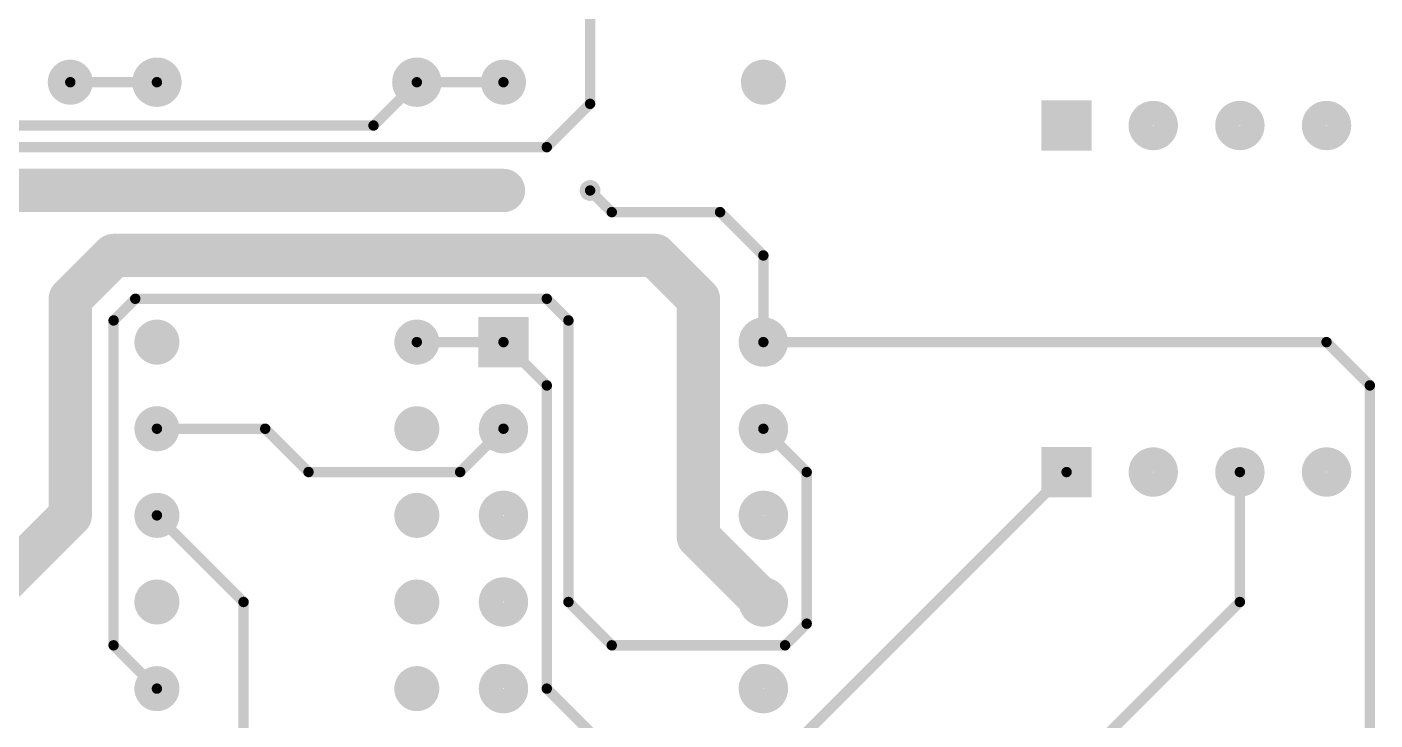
# Model space of a CAD drawing. Extents: x 0.24 to 7.39, y 0.21 to 4.62.
# Drawn here: x 5.746 to 7.302, y 1.385 to 2.185 of the extents above; entities that cross this region are included whole.
import ezdxf

# ---------------------------------------------------------------- set-up
doc = ezdxf.new("R2010")
doc.units = 0

msp = doc.modelspace()

# ---------------------------------------------------------------- linework, layer by layer
at = {"layer": 'TOP'}
for points, const_width in [([(6.396, 2.396), (6.396, 2.096)], 0.012), ([(5.796, 2.121), (5.896, 2.121)], 0.012), ([(6.196, 2.121), (6.146, 2.071)], 0.012), ([(6.196, 2.121), (6.296, 2.121)], 0.012), ([(6.396, 2.096), (6.346, 2.046)], 0.012), ([(6.146, 2.071), (5.421, 2.071)], 0.012), ([(6.346, 2.046), (5.596, 2.046)], 0.012), ([(6.296, 1.996), (5.621, 1.996)], 0.05), ([(6.396, 1.996), (6.421, 1.971)], 0.012), ([(6.421, 1.971), (6.546, 1.971)], 0.012), ([(6.546, 1.971), (6.596, 1.921)], 0.012), ([(5.846, 1.921), (5.796, 1.871)], 0.05), ([(6.471, 1.921), (5.846, 1.921)], 0.05), ([(6.521, 1.871), (6.471, 1.921)], 0.05), ([(6.596, 1.921), (6.596, 1.821)], 0.012), ([(5.796, 1.871), (5.796, 1.621)], 0.05), ([(6.521, 1.596), (6.521, 1.871)], 0.05), ([(5.871, 1.871), (5.846, 1.846)], 0.012), ([(6.346, 1.871), (5.871, 1.871)], 0.012), ([(6.371, 1.846), (6.346, 1.871)], 0.012), ([(5.846, 1.846), (5.846, 1.471)], 0.012), ([(6.371, 1.521), (6.371, 1.846)], 0.012), ([(6.196, 1.821), (6.296, 1.821)], 0.012), ([(6.346, 1.771), (6.296, 1.821)], 0.012), ([(7.246, 1.821), (6.596, 1.821)], 0.012), ([(7.296, 1.771), (7.246, 1.821)], 0.012), ([(6.346, 1.421), (6.346, 1.771)], 0.012), ([(7.296, 1.246), (7.296, 1.771)], 0.012), ([(6.021, 1.721), (5.896, 1.721)], 0.012), ([(6.071, 1.671), (6.021, 1.721)], 0.012), ([(6.296, 1.721), (6.246, 1.671)], 0.012), ([(6.596, 1.721), (6.646, 1.671)], 0.012), ([(6.246, 1.671), (6.071, 1.671)], 0.012), ([(6.946, 1.671), (6.646, 1.371)], 0.012), ([(6.646, 1.671), (6.646, 1.496)], 0.012), ([(7.146, 1.671), (7.146, 1.521)], 0.012), ([(5.796, 1.621), (5.696, 1.521)], 0.05), ([(5.896, 1.621), (5.996, 1.521)], 0.012), ([(6.596, 1.521), (6.521, 1.596)], 0.05), ([(5.996, 1.521), (5.996, 1.246)], 0.012), ([(6.421, 1.471), (6.371, 1.521)], 0.012), ([(7.146, 1.521), (6.996, 1.371)], 0.012), ([(6.646, 1.496), (6.621, 1.471)], 0.012), ([(5.846, 1.471), (5.896, 1.421)], 0.012), ([(6.621, 1.471), (6.421, 1.471)], 0.012), ([(6.396, 1.371), (6.346, 1.421)], 0.012)]:
    msp.add_lwpolyline(points, dxfattribs=dict(at, const_width=const_width))
for points, const_width in [([(5.882, 2.121, 1), (5.91, 2.121, 1)], 0.029), ([(6.182, 2.121, 1), (6.21, 2.121, 1)], 0.029), ([(5.783, 2.121, 1), (5.809, 2.121, 1)], 0.026), ([(6.283, 2.121, 1), (6.309, 2.121, 1)], 0.026), ([(6.583, 2.121, 1), (6.609, 2.121, 1)], 0.026), ([(5.793, 2.121, 1), (5.799, 2.121, 1)], 0.006), ([(5.893, 2.121, 1), (5.899, 2.121, 1)], 0.006), ([(6.193, 2.121, 1), (6.199, 2.121, 1)], 0.006), ([(6.193, 2.121, 1), (6.199, 2.121, 1)], 0.006), ([(6.293, 2.121, 1), (6.299, 2.121, 1)], 0.006), ([(6.393, 2.096, 1), (6.399, 2.096, 1)], 0.006), ([(6.393, 2.096, 1), (6.399, 2.096, 1)], 0.006), ([(7.032, 2.071, 1), (7.06, 2.071, 1)], 0.029), ([(7.132, 2.071, 1), (7.16, 2.071, 1)], 0.029), ([(7.232, 2.071, 1), (7.26, 2.071, 1)], 0.029), ([(6.143, 2.071, 1), (6.149, 2.071, 1)], 0.006), ([(6.143, 2.071, 1), (6.149, 2.071, 1)], 0.006), ([(6.343, 2.046, 1), (6.349, 2.046, 1)], 0.006), ([(6.343, 2.046, 1), (6.349, 2.046, 1)], 0.006), ([(6.2835, 1.996, 1), (6.3085, 1.996, 1)], 0.025), ([(6.29, 1.996, 1), (6.302, 1.996, 1)], 0.012), ([(6.39, 1.996, 1), (6.402, 1.996, 1)], 0.012), ([(6.393, 1.996, 1), (6.399, 1.996, 1)], 0.006), ([(6.418, 1.971, 1), (6.424, 1.971, 1)], 0.006), ([(6.418, 1.971, 1), (6.424, 1.971, 1)], 0.006), ([(6.543, 1.971, 1), (6.549, 1.971, 1)], 0.006), ([(6.543, 1.971, 1), (6.549, 1.971, 1)], 0.006), ([(5.8335, 1.921, 1), (5.8585, 1.921, 1)], 0.025), ([(5.8335, 1.921, 1), (5.8585, 1.921, 1)], 0.025), ([(6.4585, 1.921, 1), (6.4835, 1.921, 1)], 0.025), ([(6.4585, 1.921, 1), (6.4835, 1.921, 1)], 0.025), ([(6.593, 1.921, 1), (6.599, 1.921, 1)], 0.006), ([(6.593, 1.921, 1), (6.599, 1.921, 1)], 0.006), ([(5.7835, 1.871, 1), (5.8085, 1.871, 1)], 0.025), ([(5.7835, 1.871, 1), (5.8085, 1.871, 1)], 0.025), ([(6.5085, 1.871, 1), (6.5335, 1.871, 1)], 0.025), ([(6.5085, 1.871, 1), (6.5335, 1.871, 1)], 0.025), ([(5.868, 1.871, 1), (5.874, 1.871, 1)], 0.006), ([(5.868, 1.871, 1), (5.874, 1.871, 1)], 0.006), ([(6.343, 1.871, 1), (6.349, 1.871, 1)], 0.006), ([(6.343, 1.871, 1), (6.349, 1.871, 1)], 0.006), ([(5.843, 1.846, 1), (5.849, 1.846, 1)], 0.006), ([(5.843, 1.846, 1), (5.849, 1.846, 1)], 0.006), ([(6.368, 1.846, 1), (6.374, 1.846, 1)], 0.006), ([(6.368, 1.846, 1), (6.374, 1.846, 1)], 0.006), ([(5.883, 1.821, 1), (5.909, 1.821, 1)], 0.026), ([(6.183, 1.821, 1), (6.209, 1.821, 1)], 0.026), ([(6.582, 1.821, 1), (6.61, 1.821, 1)], 0.029), ([(6.193, 1.821, 1), (6.199, 1.821, 1)], 0.006), ([(6.293, 1.821, 1), (6.299, 1.821, 1)], 0.006), ([(6.293, 1.821, 1), (6.299, 1.821, 1)], 0.006), ([(6.593, 1.821, 1), (6.599, 1.821, 1)], 0.006), ([(6.593, 1.821, 1), (6.599, 1.821, 1)], 0.006), ([(7.243, 1.821, 1), (7.249, 1.821, 1)], 0.006), ([(7.243, 1.821, 1), (7.249, 1.821, 1)], 0.006), ([(6.343, 1.771, 1), (6.349, 1.771, 1)], 0.006), ([(6.343, 1.771, 1), (6.349, 1.771, 1)], 0.006), ([(7.293, 1.771, 1), (7.299, 1.771, 1)], 0.006), ([(7.293, 1.771, 1), (7.299, 1.771, 1)], 0.006), ([(5.883, 1.721, 1), (5.909, 1.721, 1)], 0.026), ([(6.183, 1.721, 1), (6.209, 1.721, 1)], 0.026), ([(6.282, 1.721, 1), (6.31, 1.721, 1)], 0.029), ([(6.582, 1.721, 1), (6.61, 1.721, 1)], 0.029), ([(5.893, 1.721, 1), (5.899, 1.721, 1)], 0.006), ([(6.018, 1.721, 1), (6.024, 1.721, 1)], 0.006), ([(6.018, 1.721, 1), (6.024, 1.721, 1)], 0.006), ([(6.293, 1.721, 1), (6.299, 1.721, 1)], 0.006), ([(6.593, 1.721, 1), (6.599, 1.721, 1)], 0.006), ([(7.032, 1.671, 1), (7.06, 1.671, 1)], 0.029), ([(7.132, 1.671, 1), (7.16, 1.671, 1)], 0.029), ([(7.232, 1.671, 1), (7.26, 1.671, 1)], 0.029), ([(6.068, 1.671, 1), (6.074, 1.671, 1)], 0.006), ([(6.068, 1.671, 1), (6.074, 1.671, 1)], 0.006), ([(6.243, 1.671, 1), (6.249, 1.671, 1)], 0.006), ([(6.243, 1.671, 1), (6.249, 1.671, 1)], 0.006), ([(6.643, 1.671, 1), (6.649, 1.671, 1)], 0.006), ([(6.643, 1.671, 1), (6.649, 1.671, 1)], 0.006), ([(6.943, 1.671, 1), (6.949, 1.671, 1)], 0.006), ([(7.143, 1.671, 1), (7.149, 1.671, 1)], 0.006), ([(6.282, 1.621, 1), (6.31, 1.621, 1)], 0.029), ([(6.582, 1.621, 1), (6.61, 1.621, 1)], 0.029), ([(5.7835, 1.621, 1), (5.8085, 1.621, 1)], 0.025), ([(5.7835, 1.621, 1), (5.8085, 1.621, 1)], 0.025), ([(5.883, 1.621, 1), (5.909, 1.621, 1)], 0.026), ([(6.183, 1.621, 1), (6.209, 1.621, 1)], 0.026), ([(5.893, 1.621, 1), (5.899, 1.621, 1)], 0.006), ([(6.5085, 1.596, 1), (6.5335, 1.596, 1)], 0.025), ([(6.5085, 1.596, 1), (6.5335, 1.596, 1)], 0.025), ([(5.883, 1.521, 1), (5.909, 1.521, 1)], 0.026), ([(6.183, 1.521, 1), (6.209, 1.521, 1)], 0.026), ([(6.282, 1.521, 1), (6.31, 1.521, 1)], 0.029), ([(6.582, 1.521, 1), (6.61, 1.521, 1)], 0.029), ([(6.5835, 1.521, 1), (6.6085, 1.521, 1)], 0.025), ([(5.993, 1.521, 1), (5.999, 1.521, 1)], 0.006), ([(5.993, 1.521, 1), (5.999, 1.521, 1)], 0.006), ([(6.368, 1.521, 1), (6.374, 1.521, 1)], 0.006), ([(6.368, 1.521, 1), (6.374, 1.521, 1)], 0.006), ([(7.143, 1.521, 1), (7.149, 1.521, 1)], 0.006), ([(7.143, 1.521, 1), (7.149, 1.521, 1)], 0.006), ([(6.643, 1.496, 1), (6.649, 1.496, 1)], 0.006), ([(6.643, 1.496, 1), (6.649, 1.496, 1)], 0.006), ([(5.843, 1.471, 1), (5.849, 1.471, 1)], 0.006), ([(5.843, 1.471, 1), (5.849, 1.471, 1)], 0.006), ([(6.418, 1.471, 1), (6.424, 1.471, 1)], 0.006), ([(6.418, 1.471, 1), (6.424, 1.471, 1)], 0.006), ([(6.618, 1.471, 1), (6.624, 1.471, 1)], 0.006), ([(6.618, 1.471, 1), (6.624, 1.471, 1)], 0.006), ([(6.282, 1.421, 1), (6.31, 1.421, 1)], 0.029), ([(6.582, 1.421, 1), (6.61, 1.421, 1)], 0.029), ([(5.883, 1.421, 1), (5.909, 1.421, 1)], 0.026), ([(6.183, 1.421, 1), (6.209, 1.421, 1)], 0.026), ([(5.893, 1.421, 1), (5.899, 1.421, 1)], 0.006), ([(6.343, 1.421, 1), (6.349, 1.421, 1)], 0.006), ([(6.343, 1.421, 1), (6.349, 1.421, 1)], 0.006)]:
    msp.add_lwpolyline(points, format="xyb", close=True, dxfattribs=dict(at, const_width=const_width))
for points in [[(6.917, 2.042), (6.975, 2.042), (6.917, 2.1), (6.975, 2.1)], [(6.267, 1.792), (6.325, 1.792), (6.267, 1.85), (6.325, 1.85)], [(6.917, 1.642), (6.975, 1.642), (6.917, 1.7), (6.975, 1.7)]]:
    msp.add_solid(points, dxfattribs=at)

doc.saveas('drawing.dxf')
